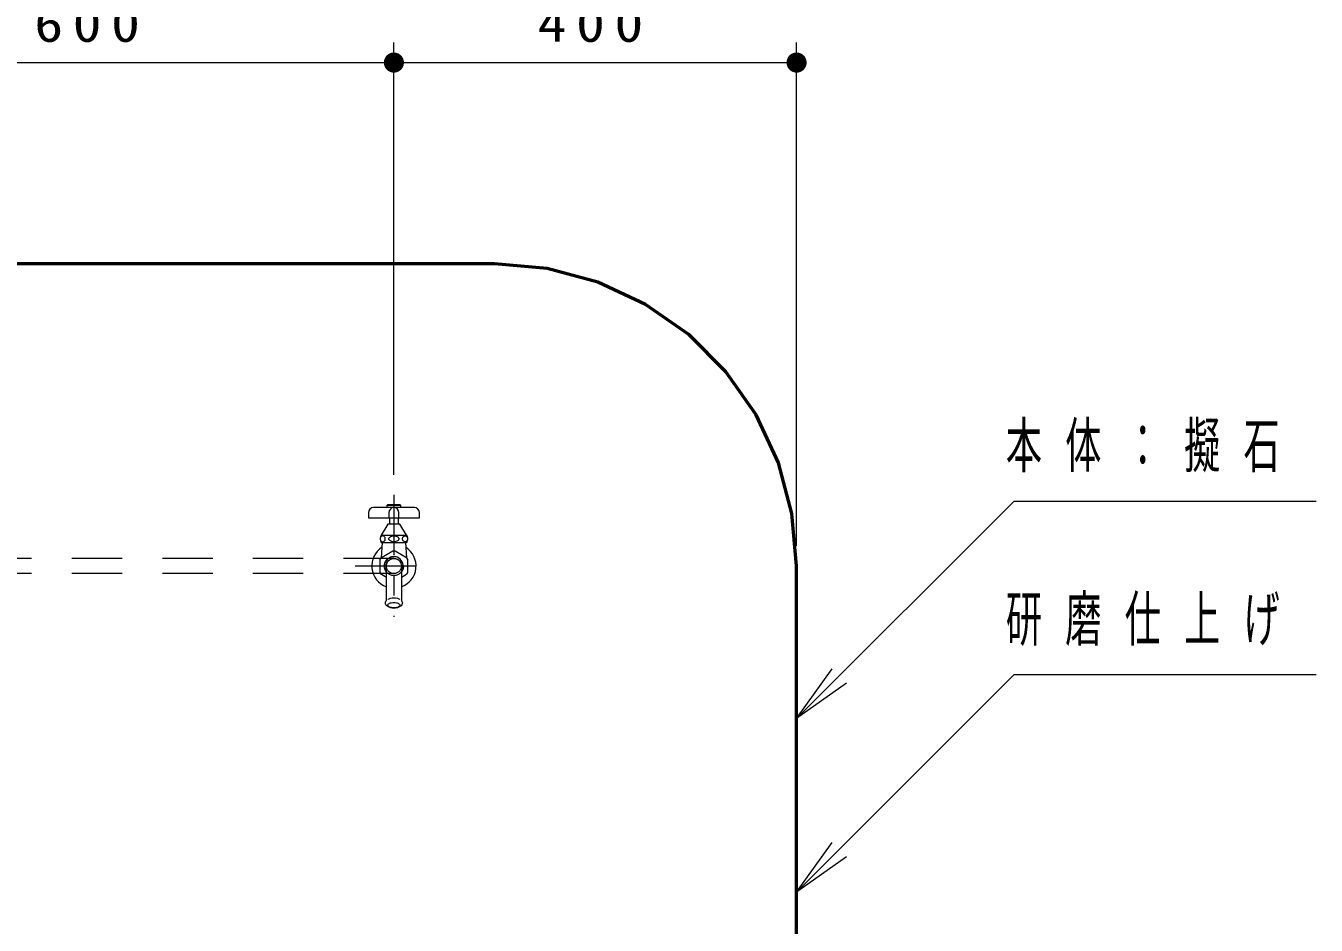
# Model space of a CAD drawing. Units: millimetres on the paper, scale 1:20. Extents: x -385 to 0, y -5 to 267.
# Drawn here: x -282.9 to -218.8, y 130.9 to 175.6 of the extents above; entities that cross this region are included whole.
import ezdxf

# ---------------------------------------------------------------- set-up
doc = ezdxf.new("R2010")
doc.units = ezdxf.units.MM
doc.linetypes.add('USER1', pattern=[4.5, 2.5, -2])
doc.linetypes.add('USER2', pattern=[6, 3, -1, 1, -1])
doc.layers.add('LY_1', color=7, linetype='Continuous', lineweight=13)
doc.styles.add('ＭＳ ゴシック', font='')
doc.styles.get('ＭＳ ゴシック').set_extended_font_data('MS Gothic')

# ---------------------------------------------------------------- blocks, each defined once
blk = doc.blocks.new('filled_dot')
at = {"color": 0, "linetype": 'Continuous', "lineweight": -2, "const_width": 1.25}
blk.add_lwpolyline([(-0.625, 0, 1), (0.625, 0, 1)], format="xyb", close=True, dxfattribs=at)

msp = doc.modelspace()

# ---------------------------------------------------------------- linework, layer by layer
at = {"layer": 'LY_1'}
for p, q in [((-264.617, 153.302), (-264.617, 174.772)), ((-244.617, 149.772), (-244.617, 174.772)), ((-294.617, 173.772), (-264.617, 173.772)), ((-264.617, 173.772), (-244.617, 173.772)), ((-244.617, 141.191), (-242.849, 143.665)), ((-244.617, 141.191), (-242.495, 143.312)), ((-242.142, 142.958), (-244.617, 141.191)), ((-244.617, 132.57), (-242.849, 135.044)), ((-244.617, 132.57), (-242.495, 134.691)), ((-242.142, 134.337), (-244.617, 132.57))]:
    msp.add_line(p, q, dxfattribs=at)
at = {"layer": 'LY_1', "color": 140, "lineweight": 50}
for p, q in [((-259.617, 163.772), (-329.617, 163.772)), ((-257.012, 163.544), (-259.617, 163.772)), ((-254.486, 162.867), (-257.012, 163.544)), ((-252.117, 161.762), (-254.486, 162.867)), ((-249.975, 160.262), (-252.117, 161.762)), ((-248.126, 158.413), (-249.975, 160.262)), ((-246.626, 156.272), (-248.126, 158.413)), ((-245.521, 153.902), (-246.626, 156.272)), ((-244.845, 151.376), (-245.521, 153.902)), ((-244.617, 148.772), (-244.845, 151.376)), ((-244.617, 101.272), (-244.617, 148.772))]:
    msp.add_line(p, q, dxfattribs=at)
at = {"layer": 'LY_1', "color": 253, "linetype": 'USER2'}
for p, q in [((-264.617, 152.302), (-264.617, 146.248)), ((-266.535, 148.772), (-262.699, 148.772))]:
    msp.add_line(p, q, dxfattribs=at)
at = {"layer": 'LY_1', "color": 253}
for p, q in [((-265.865, 151.517), (-265.884, 151.422)), ((-265.884, 151.422), (-265.884, 151.172)), ((-265.811, 151.598), (-265.865, 151.517)), ((-265.73, 151.653), (-265.811, 151.598)), ((-265.634, 151.672), (-265.73, 151.653)), ((-263.599, 151.672), (-265.634, 151.672)), ((-264.967, 151.772), (-264.917, 151.822)), ((-264.267, 151.772), (-264.967, 151.772)), ((-264.967, 151.772), (-264.967, 151.672)), ((-264.917, 151.822), (-264.317, 151.822)), ((-264.848, 151.517), (-264.867, 151.422)), ((-264.867, 151.422), (-264.867, 151.172)), ((-264.793, 151.598), (-264.848, 151.517)), ((-264.712, 151.653), (-264.793, 151.598)), ((-264.617, 151.672), (-264.712, 151.653)), ((-264.521, 151.653), (-264.617, 151.672)), ((-264.44, 151.598), (-264.521, 151.653)), ((-264.386, 151.517), (-264.44, 151.598)), ((-264.367, 151.422), (-264.386, 151.517)), ((-264.367, 151.172), (-264.367, 151.422)), ((-264.317, 151.822), (-264.267, 151.772)), ((-264.267, 151.672), (-264.267, 151.772)), ((-263.503, 151.653), (-263.599, 151.672)), ((-263.422, 151.598), (-263.503, 151.653)), ((-263.368, 151.517), (-263.422, 151.598)), ((-263.349, 151.422), (-263.368, 151.517)), ((-263.349, 151.172), (-263.349, 151.422)), ((-265.884, 151.172), (-263.349, 151.172)), ((-264.917, 150.847), (-265.251, 150.297)), ((-264.317, 150.847), (-264.917, 150.847)), ((-264.842, 151.172), (-264.842, 150.847)), ((-264.392, 150.847), (-264.392, 151.172)), ((-263.983, 150.297), (-264.317, 150.847)), ((-265.29, 150.213), (-265.304, 150.122)), ((-265.304, 150.122), (-265.29, 150.03)), ((-265.294, 150.151), (-265.296, 150.122)), ((-265.296, 150.122), (-265.294, 150.092)), ((-265.286, 150.18), (-265.294, 150.151)), ((-265.294, 150.092), (-265.286, 150.063)), ((-265.251, 150.297), (-265.29, 150.213)), ((-265.29, 150.03), (-265.251, 149.947)), ((-265.275, 150.205), (-265.286, 150.18)), ((-265.286, 150.063), (-265.275, 150.038)), ((-265.26, 150.228), (-265.275, 150.205)), ((-265.275, 150.038), (-265.26, 150.015)), ((-265.241, 150.246), (-265.26, 150.228)), ((-265.26, 150.015), (-265.241, 149.997)), ((-265.251, 150.297), (-263.983, 150.297)), ((-265.218, 150.261), (-265.241, 150.246)), ((-265.241, 149.997), (-265.218, 149.983)), ((-265.195, 150.269), (-265.218, 150.261)), ((-265.218, 149.983), (-265.195, 149.974)), ((-265.171, 150.272), (-265.195, 150.269)), ((-265.195, 149.974), (-265.171, 149.972)), ((-265.147, 150.269), (-265.171, 150.272)), ((-265.171, 149.972), (-265.147, 149.974)), ((-265.125, 150.261), (-265.147, 150.269)), ((-265.147, 149.974), (-265.125, 149.983)), ((-265.102, 150.246), (-265.125, 150.261)), ((-265.125, 149.983), (-265.102, 149.997)), ((-265.083, 150.228), (-265.102, 150.246)), ((-265.102, 149.997), (-265.083, 150.015)), ((-265.067, 150.205), (-265.083, 150.228)), ((-265.083, 150.015), (-265.067, 150.038)), ((-265.056, 150.18), (-265.067, 150.205)), ((-265.067, 150.038), (-265.056, 150.063)), ((-265.049, 150.151), (-265.056, 150.18)), ((-265.056, 150.063), (-265.049, 150.092)), ((-265.046, 150.122), (-265.049, 150.151)), ((-265.049, 150.092), (-265.046, 150.122)), ((-264.867, 150.122), (-264.862, 150.149)), ((-264.862, 150.094), (-264.867, 150.122)), ((-264.862, 150.149), (-264.85, 150.174)), ((-264.85, 150.069), (-264.862, 150.094)), ((-264.85, 150.174), (-264.825, 150.204)), ((-264.825, 150.039), (-264.85, 150.069)), ((-264.825, 150.204), (-264.793, 150.228)), ((-264.793, 150.015), (-264.825, 150.039)), ((-264.793, 150.228), (-264.756, 150.246)), ((-264.756, 149.997), (-264.793, 150.015)), ((-264.756, 150.246), (-264.717, 150.259)), ((-264.717, 149.984), (-264.756, 149.997)), ((-264.717, 150.259), (-264.667, 150.268)), ((-264.667, 149.975), (-264.717, 149.984)), ((-264.667, 150.268), (-264.617, 150.272)), ((-264.617, 149.972), (-264.667, 149.975)), ((-264.617, 150.272), (-264.566, 150.268)), ((-264.566, 149.975), (-264.617, 149.972)), ((-264.566, 150.268), (-264.517, 150.259)), ((-264.517, 149.984), (-264.566, 149.975)), ((-264.517, 150.259), (-264.477, 150.246)), ((-264.477, 149.997), (-264.517, 149.984)), ((-264.477, 150.246), (-264.44, 150.228)), ((-264.44, 150.015), (-264.477, 149.997)), ((-264.44, 150.228), (-264.409, 150.204)), ((-264.409, 150.039), (-264.44, 150.015)), ((-264.409, 150.204), (-264.383, 150.174)), ((-264.383, 150.069), (-264.409, 150.039)), ((-264.383, 150.174), (-264.371, 150.149)), ((-264.371, 150.094), (-264.383, 150.069)), ((-264.371, 150.149), (-264.367, 150.122)), ((-264.367, 150.122), (-264.371, 150.094)), ((-264.187, 150.122), (-264.185, 150.151)), ((-264.185, 150.092), (-264.187, 150.122)), ((-264.185, 150.151), (-264.177, 150.18)), ((-264.177, 150.063), (-264.185, 150.092)), ((-264.177, 150.18), (-264.166, 150.205)), ((-264.166, 150.038), (-264.177, 150.063)), ((-264.166, 150.205), (-264.15, 150.228)), ((-264.15, 150.015), (-264.166, 150.038)), ((-264.15, 150.228), (-264.131, 150.246)), ((-264.131, 149.997), (-264.15, 150.015)), ((-264.131, 150.246), (-264.109, 150.261)), ((-264.109, 149.983), (-264.131, 149.997)), ((-264.109, 150.261), (-264.086, 150.269)), ((-264.086, 149.974), (-264.109, 149.983)), ((-264.086, 150.269), (-264.062, 150.272)), ((-264.062, 149.972), (-264.086, 149.974)), ((-264.062, 150.272), (-264.038, 150.269)), ((-264.038, 149.974), (-264.062, 149.972)), ((-264.038, 150.269), (-264.015, 150.261)), ((-264.015, 149.983), (-264.038, 149.974)), ((-264.015, 150.261), (-263.993, 150.246)), ((-263.993, 149.997), (-264.015, 149.983)), ((-263.993, 150.246), (-263.974, 150.228)), ((-263.974, 150.015), (-263.993, 149.997)), ((-263.943, 150.213), (-263.983, 150.297)), ((-263.983, 149.947), (-263.943, 150.03)), ((-263.974, 150.228), (-263.958, 150.205)), ((-263.958, 150.038), (-263.974, 150.015)), ((-263.958, 150.205), (-263.947, 150.18)), ((-263.947, 150.063), (-263.958, 150.038)), ((-263.947, 150.18), (-263.94, 150.151)), ((-263.94, 150.092), (-263.947, 150.063)), ((-263.929, 150.122), (-263.943, 150.213)), ((-263.943, 150.03), (-263.929, 150.122)), ((-263.94, 150.151), (-263.937, 150.122)), ((-263.937, 150.122), (-263.94, 150.092)), ((-265.251, 149.947), (-263.983, 149.947)), ((-265.192, 149.947), (-265.242, 149.185)), ((-265.236, 149.194), (-264.673, 149.519)), ((-264.673, 149.519), (-264.617, 149.522)), ((-264.617, 149.522), (-264.56, 149.519)), ((-264.56, 149.519), (-263.997, 149.194)), ((-264.042, 149.947), (-263.991, 149.185)), ((-265.293, 149.097), (-265.266, 149.147)), ((-265.293, 148.447), (-265.293, 149.097)), ((-265.266, 149.147), (-265.236, 149.194)), ((-264.992, 148.772), (-264.985, 148.84)), ((-264.992, 147.066), (-264.992, 148.772)), ((-264.985, 148.84), (-264.966, 148.907)), ((-264.966, 148.907), (-264.935, 148.969)), ((-264.935, 148.969), (-264.894, 149.024)), ((-264.894, 149.024), (-264.843, 149.071)), ((-264.843, 149.071), (-264.784, 149.107)), ((-264.784, 149.107), (-264.719, 149.132)), ((-264.719, 149.132), (-264.651, 149.145)), ((-264.651, 149.145), (-264.582, 149.145)), ((-264.582, 149.145), (-264.514, 149.132)), ((-264.514, 149.132), (-264.45, 149.107)), ((-264.45, 149.107), (-264.391, 149.071)), ((-264.391, 149.071), (-264.34, 149.024)), ((-264.34, 149.024), (-264.298, 148.969)), ((-264.298, 148.969), (-264.267, 148.907)), ((-264.267, 148.907), (-264.248, 148.84)), ((-264.248, 148.84), (-264.242, 148.772)), ((-264.242, 148.772), (-264.242, 147.066)), ((-263.997, 149.194), (-263.967, 149.147)), ((-263.967, 149.147), (-263.941, 149.097)), ((-263.941, 149.097), (-263.941, 148.447)), ((-265.266, 148.397), (-265.293, 148.447)), ((-265.236, 148.349), (-265.266, 148.397)), ((-264.992, 148.208), (-265.236, 148.349)), ((-263.997, 148.349), (-264.242, 148.208)), ((-263.967, 148.397), (-263.997, 148.349)), ((-263.941, 148.447), (-263.967, 148.397)), ((-265.042, 146.936), (-265.035, 146.983)), ((-265.035, 146.889), (-265.042, 146.936)), ((-265.035, 146.983), (-265.014, 147.026)), ((-265.014, 146.846), (-265.035, 146.889)), ((-265.014, 147.026), (-265, 147.044)), ((-264.97, 146.796), (-265.014, 146.846)), ((-265, 147.044), (-264.992, 147.066)), ((-264.917, 146.755), (-264.97, 146.796)), ((-264.917, 147.117), (-264.854, 147.149)), ((-264.917, 146.825), (-264.912, 146.848)), ((-264.912, 146.802), (-264.917, 146.825)), ((-264.912, 146.848), (-264.899, 146.869)), ((-264.899, 146.782), (-264.912, 146.802)), ((-264.899, 146.869), (-264.867, 146.897)), ((-264.867, 146.753), (-264.899, 146.782)), ((-264.867, 146.897), (-264.829, 146.919)), ((-264.854, 147.149), (-264.787, 147.171)), ((-264.829, 146.919), (-264.785, 146.935)), ((-264.787, 147.171), (-264.702, 147.186)), ((-264.785, 146.935), (-264.739, 146.946)), ((-264.739, 146.946), (-264.678, 146.955)), ((-264.702, 147.186), (-264.617, 147.192)), ((-264.678, 146.955), (-264.617, 146.957)), ((-264.617, 147.192), (-264.531, 147.186)), ((-264.617, 146.957), (-264.555, 146.955)), ((-264.555, 146.955), (-264.495, 146.946)), ((-264.531, 147.186), (-264.446, 147.171)), ((-264.495, 146.946), (-264.449, 146.935)), ((-264.449, 146.935), (-264.405, 146.919)), ((-264.446, 147.171), (-264.379, 147.149)), ((-264.405, 146.919), (-264.367, 146.897)), ((-264.379, 147.149), (-264.316, 147.117)), ((-264.367, 146.897), (-264.334, 146.869)), ((-264.334, 146.782), (-264.367, 146.753)), ((-264.334, 146.869), (-264.321, 146.848)), ((-264.321, 146.802), (-264.334, 146.782)), ((-264.321, 146.848), (-264.317, 146.825)), ((-264.317, 146.825), (-264.321, 146.802)), ((-264.263, 146.796), (-264.316, 146.755)), ((-264.22, 146.846), (-264.263, 146.796)), ((-264.242, 147.066), (-264.234, 147.044)), ((-264.234, 147.044), (-264.22, 147.026)), ((-264.22, 147.026), (-264.199, 146.983)), ((-264.199, 146.889), (-264.22, 146.846)), ((-264.199, 146.983), (-264.192, 146.936)), ((-264.192, 146.936), (-264.199, 146.889)), ((-264.854, 146.724), (-264.917, 146.755)), ((-264.829, 146.732), (-264.867, 146.753)), ((-264.787, 146.701), (-264.854, 146.724)), ((-264.785, 146.715), (-264.829, 146.732)), ((-264.702, 146.686), (-264.787, 146.701)), ((-264.739, 146.704), (-264.785, 146.715)), ((-264.678, 146.696), (-264.739, 146.704)), ((-264.617, 146.681), (-264.702, 146.686)), ((-264.617, 146.693), (-264.678, 146.696)), ((-264.555, 146.696), (-264.617, 146.693)), ((-264.531, 146.686), (-264.617, 146.681)), ((-264.495, 146.704), (-264.555, 146.696)), ((-264.446, 146.701), (-264.531, 146.686)), ((-264.449, 146.715), (-264.495, 146.704)), ((-264.405, 146.732), (-264.449, 146.715)), ((-264.379, 146.724), (-264.446, 146.701)), ((-264.367, 146.753), (-264.405, 146.732)), ((-264.316, 146.755), (-264.379, 146.724))]:
    msp.add_line(p, q, dxfattribs=at)
at = {"layer": 'LY_1', "color": 4, "linetype": 'USER1'}
for p, q in [((-264.617, 149.147), (-338.367, 149.147)), ((-264.617, 148.397), (-338.367, 148.397))]:
    msp.add_line(p, q, dxfattribs=at)
at = {"layer": 'LY_1'}
for points in [[(-244.617, 141.191), (-233.809, 151.998), (-218.809, 151.998)], [(-244.617, 132.57), (-233.809, 143.377), (-218.809, 143.377)]]:
    msp.add_lwpolyline(points, dxfattribs=at)
at = {"layer": 'LY_1', "color": 4, "linetype": 'USER1'}
for radius in [0.475, 0.375]:
    msp.add_circle((-264.617, 148.772), radius, dxfattribs=at)
at = {"layer": 'LY_1', "color": 253}
for centre, radius, start, end in [((-264.991, 150.122), 0.313, 145.99743, 214.00257), ((-264.242, 150.122), 0.313, 325.99743, 34.00257), ((-264.617, 148.772), 1.1, 122.52936, 250.06773), ((-264.617, 148.772), 1.1, 289.93227, 57.47064), ((-264.617, 148.772), 0.463, 324.17523, 215.82477)]:
    msp.add_arc(centre, radius, start, end, dxfattribs=at)

# ---------------------------------------------------------------- block references
at = {"layer": 'LY_1', "xscale": 0.4, "yscale": 0.4, "rotation": 180}
for p in [(-264.617, 173.772), (-244.617, 173.772)]:
    msp.add_blockref('filled_dot', p, dxfattribs=at)
at = {"layer": 'LY_1', "xscale": 0.4, "yscale": 0.4}
msp.add_blockref('filled_dot', (-264.617, 173.772), dxfattribs=at)

# ---------------------------------------------------------------- texts
at = {"layer": 'LY_1', "style": 'ＭＳ ゴシック'}
for s, insert, char_height, attachment_point in [('\\T1.33;\\W1.15;600', (-279.617, 174.772), 1.833, 8), ('\\T1.33;\\W1.15;400', (-254.617, 174.772), 1.833, 8), ('\\T1.64;\\W0.6;本体：擬石', (-234.226, 154.648), 2.199, 4), ('\\T1.64;\\W0.6;研磨仕上げ', (-234.226, 146.027), 2.199, 4)]:
    msp.add_mtext(s, dxfattribs=dict(at, insert=insert, char_height=char_height, attachment_point=attachment_point))

doc.saveas('drawing.dxf')
